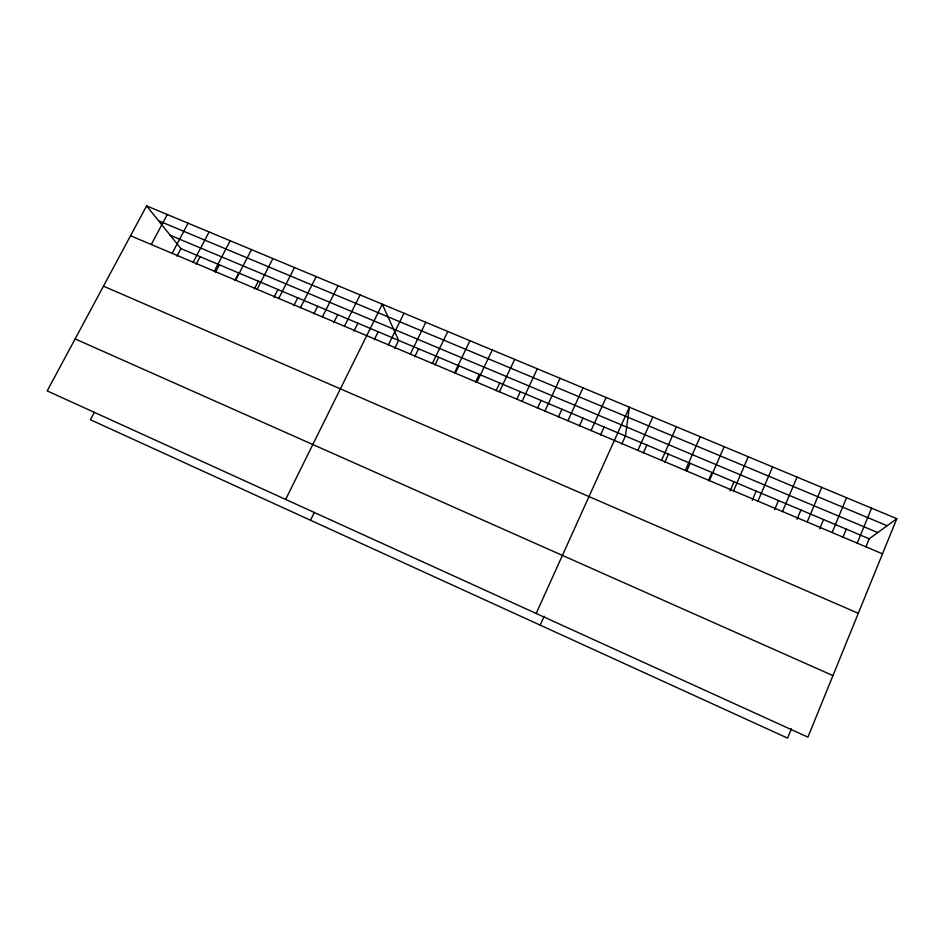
<?xml version="1.0" encoding="UTF-8"?>
<svg xmlns="http://www.w3.org/2000/svg" width="944" height="944" viewBox="0 0 944 944"><rect width="100%" height="100%" fill="white"/><g stroke="black" fill="none" stroke-linecap="round" stroke-linejoin="round"><path stroke-width="1.42" d="M896.8 518.681L807.911 737.146L47.2 390.899L146.591 205.886L896.8 518.681L869.212 538.8L865.919 546.836M791.414 728.721L787.567 738.114L90.435 419.75L94.365 412.327M857.211 543.13L871.583 508.167M842.992 537.136L846.296 529.136M832.112 532.51L846.556 497.736M819.663 528.817L823.534 519.542M807.203 521.973L821.717 487.375M797.043 519.247L800.937 510.008M782.482 511.518L797.055 477.098M774.576 509.736L778.481 500.544M757.938 501.134L772.581 466.891M752.25 500.285L756.168 491.14M730.078 490.904L734.019 481.794M733.571 490.833L748.285 456.754M708.472 480.626L712.012 472.519M709.381 480.602L724.154 446.701M685.379 470.442L700.212 436.718M686.595 471.375L690.147 463.292M661.543 460.353L676.435 426.806M664.871 462.171L668.435 454.135M637.873 450.347L652.835 416.965M643.277 453.037L646.852 445.049M536.168 613.458L629.4 407.194L625.424 436.01L621.836 443.963M540.18 625.14L544.192 616.243M591.062 430.547L606.131 397.495M600.526 434.96L604.136 427.03M579.368 426.004L582.979 418.109M567.899 420.741L583.026 387.854M558.341 417.106L561.963 409.248M544.912 411.018L560.099 378.296M537.443 408.268L541.077 400.445M522.079 401.365L537.313 368.797M516.687 399.477L520.333 391.701M496.072 390.757L499.73 383.004M499.411 391.772L514.704 359.369M475.575 382.084L479.245 374.379M476.909 382.249L492.249 350.012M454.56 372.797L469.947 340.713M455.22 373.47L458.902 365.8M432.364 363.416L447.81 331.474M434.995 364.915L438.677 357.269M414.723 356.761L418.593 348.796M410.333 354.094L425.815 322.305M310.505 520.25L314.328 512.439M394.745 348.312L398.628 340.383L382.296 304.169L285.643 499.435M388.444 344.831L403.985 313.207M374.308 339.651L378.202 331.769M353.988 331.061L357.894 323.214M344.477 326.235L360.112 294.917M333.81 322.518L337.728 314.706M322.411 316.901L338.082 285.725M313.762 314.033L317.68 306.257M300.487 307.626L316.205 276.604M293.832 305.608L297.773 297.856M274.043 297.23L277.984 289.513M278.728 298.422L294.481 267.553M254.373 288.911L258.326 281.229M257.11 289.277L272.91 258.562M234.832 280.639L238.797 272.993M235.646 280.191L251.493 249.629M214.335 271.176L230.218 240.755M215.409 272.415L219.386 264.804M193.178 262.231L209.096 231.953M196.116 264.249L200.093 256.674M176.941 256.143L180.929 248.591L146.591 205.886M172.162 253.334L188.116 223.197M151.288 244.508L167.289 214.512M158.557 220.766L887.124 525.737M170.215 235.268L877.767 532.558M180.929 248.591L869.212 538.8M130.555 235.74L882.498 553.833M103.462 286.174L858.308 613.293M75.131 338.92L832.95 675.609"/></g></svg>
